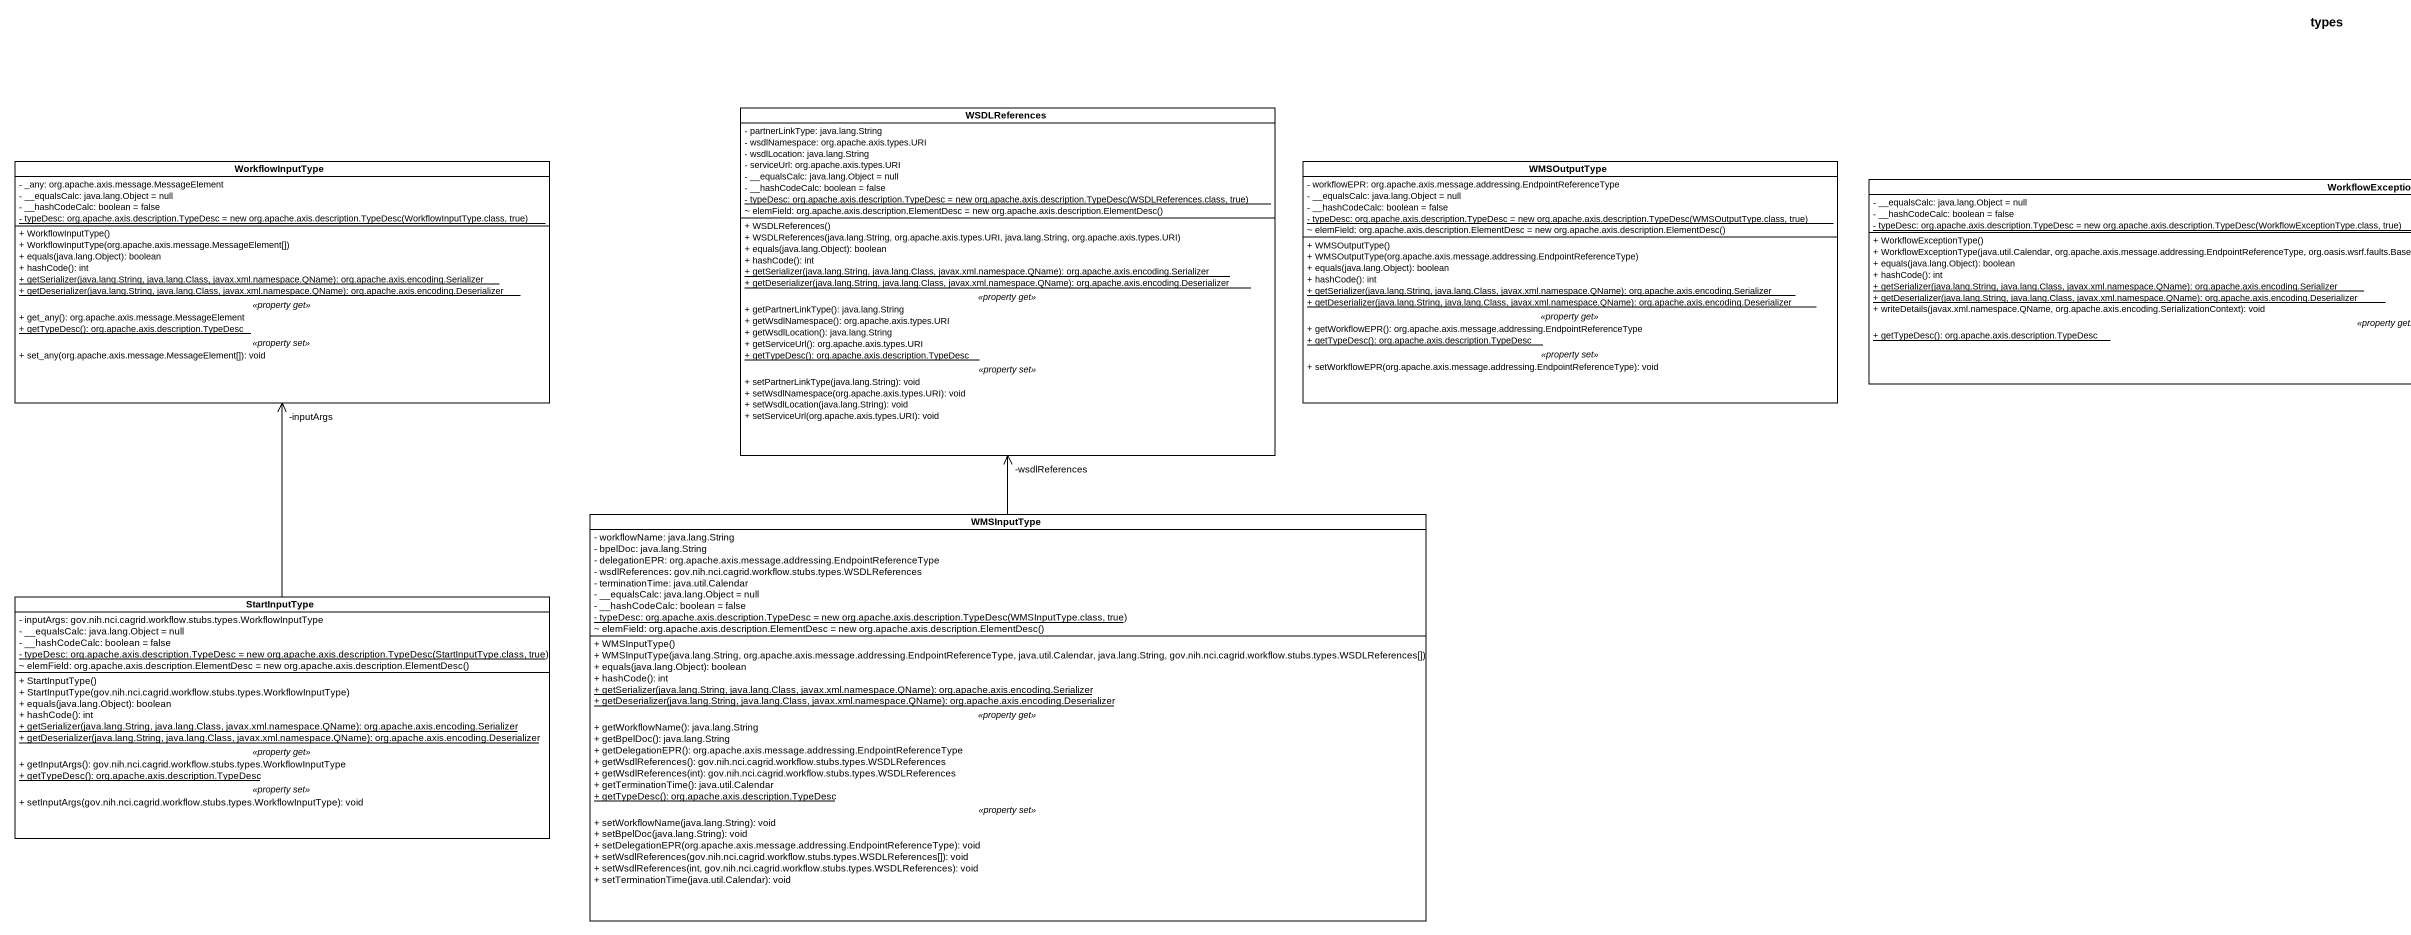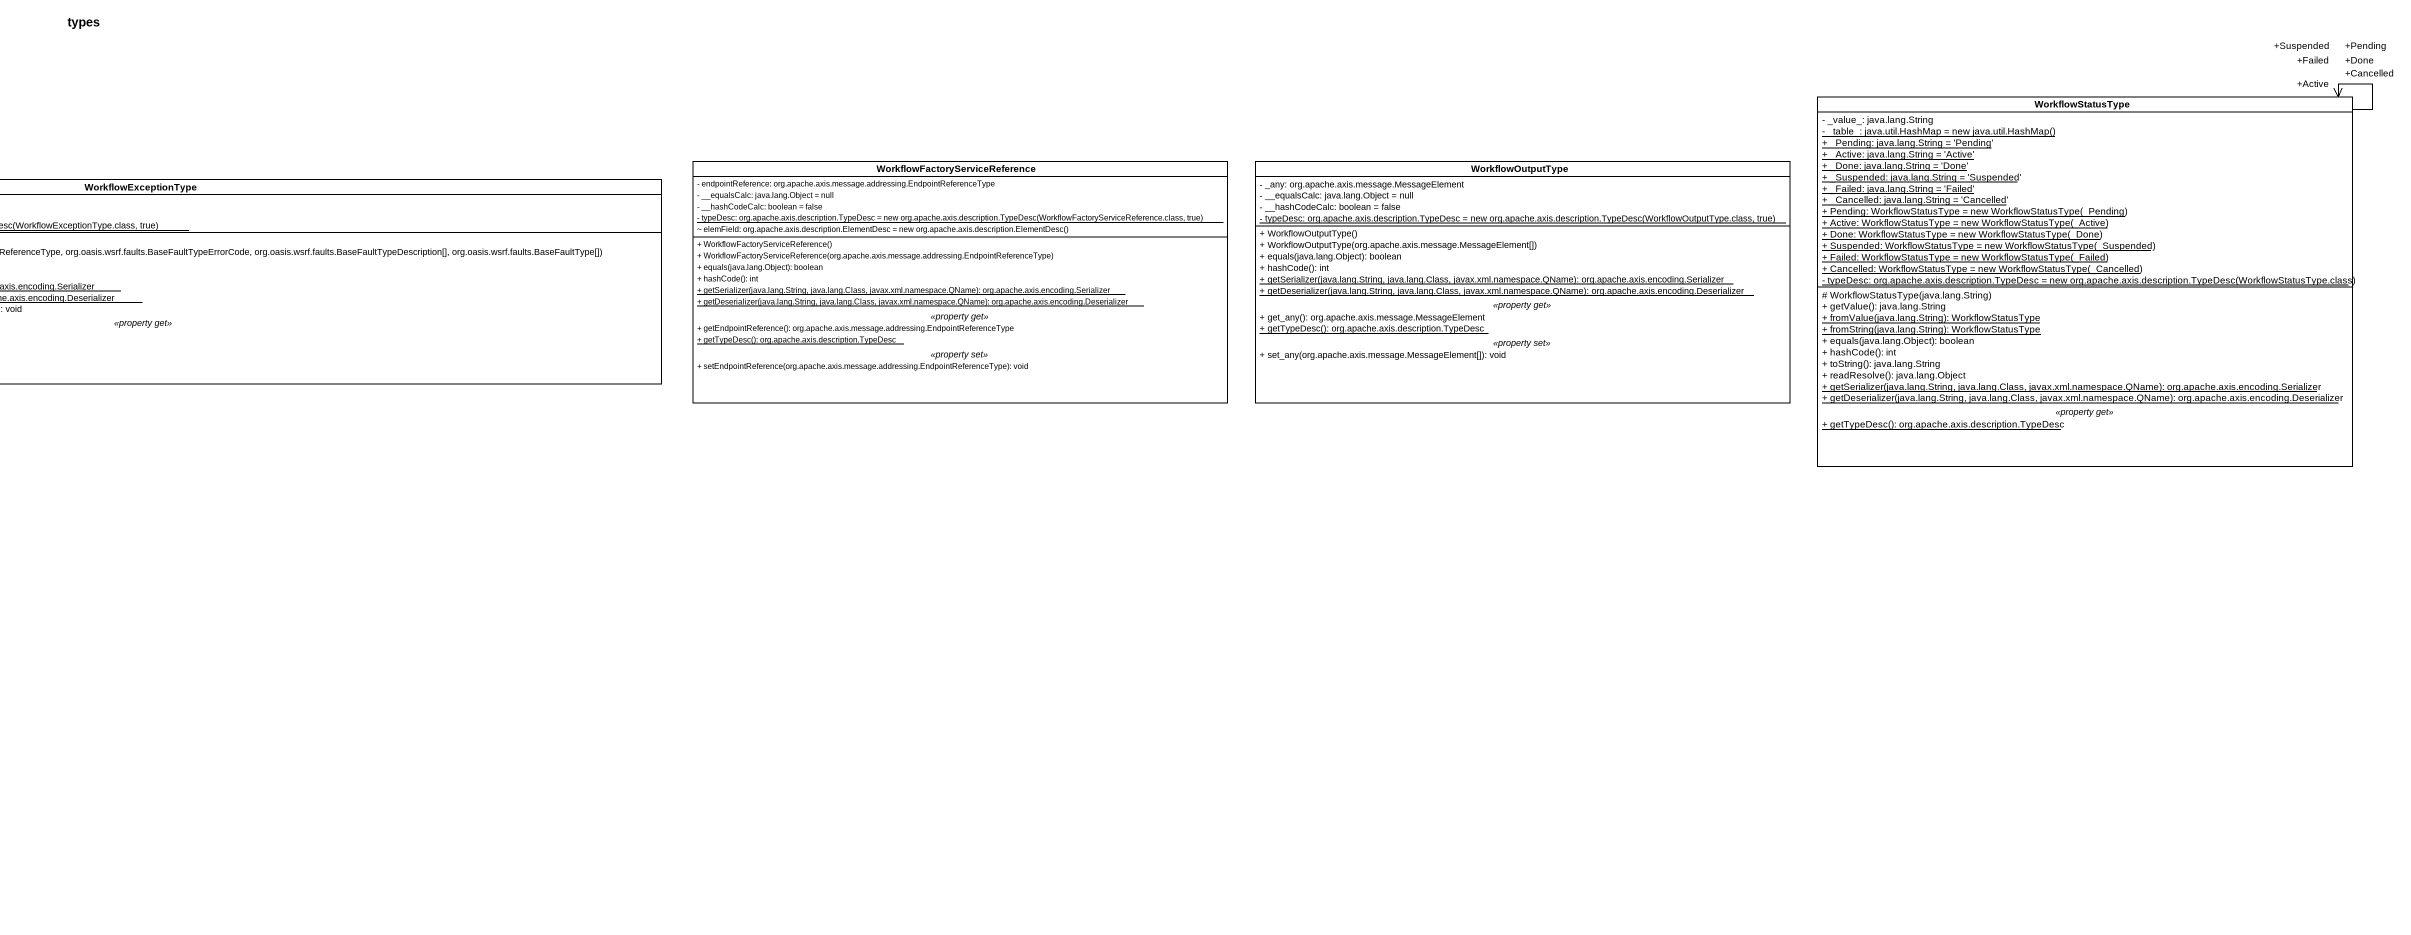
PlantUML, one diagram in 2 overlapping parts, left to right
@startuml
title types
hide circle
hide empty members
skinparam classAttributeIconSize 0
class WSDLReferences {
  - partnerLinkType: java.lang.String
  - wsdlNamespace: org.apache.axis.types.URI
  - wsdlLocation: java.lang.String
  - serviceUrl: org.apache.axis.types.URI
  - __equalsCalc: java.lang.Object = null
  - __hashCodeCalc: boolean = false
  {static} {field} - typeDesc: org.apache.axis.description.TypeDesc = new org.apache.axis.description.TypeDesc(WSDLReferences.class, true)
  {field} ~ elemField: org.apache.axis.description.ElementDesc = new org.apache.axis.description.ElementDesc()
  --
  + WSDLReferences()
  + WSDLReferences(java.lang.String, org.apache.axis.types.URI, java.lang.String, org.apache.axis.types.URI)
  + equals(java.lang.Object): boolean
  + hashCode(): int
  {static} + getSerializer(java.lang.String, java.lang.Class, javax.xml.namespace.QName): org.apache.axis.encoding.Serializer
  {static} + getDeserializer(java.lang.String, java.lang.Class, javax.xml.namespace.QName): org.apache.axis.encoding.Deserializer
  .. <<property get>> ..
  + getPartnerLinkType(): java.lang.String
  + getWsdlNamespace(): org.apache.axis.types.URI
  + getWsdlLocation(): java.lang.String
  + getServiceUrl(): org.apache.axis.types.URI
  {static} + getTypeDesc(): org.apache.axis.description.TypeDesc
  .. <<property set>> ..
  + setPartnerLinkType(java.lang.String): void
  + setWsdlNamespace(org.apache.axis.types.URI): void
  + setWsdlLocation(java.lang.String): void
  + setServiceUrl(org.apache.axis.types.URI): void
}
class WorkflowStatusType {
  - _value_: java.lang.String
  {static} {field} - _table_: java.util.HashMap = new java.util.HashMap()
  {static} + _Pending: java.lang.String = 'Pending'
  {static} + _Active: java.lang.String = 'Active'
  {static} + _Done: java.lang.String = 'Done'
  {static} + _Suspended: java.lang.String = 'Suspended'
  {static} + _Failed: java.lang.String = 'Failed'
  {static} + _Cancelled: java.lang.String = 'Cancelled'
  {static} {field} + Pending: WorkflowStatusType = new WorkflowStatusType(_Pending)
  {static} {field} + Active: WorkflowStatusType = new WorkflowStatusType(_Active)
  {static} {field} + Done: WorkflowStatusType = new WorkflowStatusType(_Done)
  {static} {field} + Suspended: WorkflowStatusType = new WorkflowStatusType(_Suspended)
  {static} {field} + Failed: WorkflowStatusType = new WorkflowStatusType(_Failed)
  {static} {field} + Cancelled: WorkflowStatusType = new WorkflowStatusType(_Cancelled)
  {static} {field} - typeDesc: org.apache.axis.description.TypeDesc = new org.apache.axis.description.TypeDesc(WorkflowStatusType.class)
  --
  # WorkflowStatusType(java.lang.String)
  + getValue(): java.lang.String
  {static} + fromValue(java.lang.String): WorkflowStatusType
  {static} + fromString(java.lang.String): WorkflowStatusType
  + equals(java.lang.Object): boolean
  + hashCode(): int
  + toString(): java.lang.String
  + readResolve(): java.lang.Object
  {static} + getSerializer(java.lang.String, java.lang.Class, javax.xml.namespace.QName): org.apache.axis.encoding.Serializer
  {static} + getDeserializer(java.lang.String, java.lang.Class, javax.xml.namespace.QName): org.apache.axis.encoding.Deserializer
  .. <<property get>> ..
  {static} + getTypeDesc(): org.apache.axis.description.TypeDesc
}
class WorkflowInputType {
  - _any: org.apache.axis.message.MessageElement
  - __equalsCalc: java.lang.Object = null
  - __hashCodeCalc: boolean = false
  {static} {field} - typeDesc: org.apache.axis.description.TypeDesc = new org.apache.axis.description.TypeDesc(WorkflowInputType.class, true)
  --
  + WorkflowInputType()
  + WorkflowInputType(org.apache.axis.message.MessageElement[])
  + equals(java.lang.Object): boolean
  + hashCode(): int
  {static} + getSerializer(java.lang.String, java.lang.Class, javax.xml.namespace.QName): org.apache.axis.encoding.Serializer
  {static} + getDeserializer(java.lang.String, java.lang.Class, javax.xml.namespace.QName): org.apache.axis.encoding.Deserializer
  .. <<property get>> ..
  + get_any(): org.apache.axis.message.MessageElement
  {static} + getTypeDesc(): org.apache.axis.description.TypeDesc
  .. <<property set>> ..
  + set_any(org.apache.axis.message.MessageElement[]): void
}
class WMSOutputType {
  - workflowEPR: org.apache.axis.message.addressing.EndpointReferenceType
  - __equalsCalc: java.lang.Object = null
  - __hashCodeCalc: boolean = false
  {static} {field} - typeDesc: org.apache.axis.description.TypeDesc = new org.apache.axis.description.TypeDesc(WMSOutputType.class, true)
  {field} ~ elemField: org.apache.axis.description.ElementDesc = new org.apache.axis.description.ElementDesc()
  --
  + WMSOutputType()
  + WMSOutputType(org.apache.axis.message.addressing.EndpointReferenceType)
  + equals(java.lang.Object): boolean
  + hashCode(): int
  {static} + getSerializer(java.lang.String, java.lang.Class, javax.xml.namespace.QName): org.apache.axis.encoding.Serializer
  {static} + getDeserializer(java.lang.String, java.lang.Class, javax.xml.namespace.QName): org.apache.axis.encoding.Deserializer
  .. <<property get>> ..
  + getWorkflowEPR(): org.apache.axis.message.addressing.EndpointReferenceType
  {static} + getTypeDesc(): org.apache.axis.description.TypeDesc
  .. <<property set>> ..
  + setWorkflowEPR(org.apache.axis.message.addressing.EndpointReferenceType): void
}
class "WorkflowFactoryServiceReference" as WorkflowFactoryServiceRefere {
  - endpointReference: org.apache.axis.message.addressing.EndpointReferenceType
  - __equalsCalc: java.lang.Object = null
  - __hashCodeCalc: boolean = false
  {static} {field} - typeDesc: org.apache.axis.description.TypeDesc = new org.apache.axis.description.TypeDesc(WorkflowFactoryServiceReference.class, true)
  {field} ~ elemField: org.apache.axis.description.ElementDesc = new org.apache.axis.description.ElementDesc()
  --
  + WorkflowFactoryServiceReference()
  + WorkflowFactoryServiceReference(org.apache.axis.message.addressing.EndpointReferenceType)
  + equals(java.lang.Object): boolean
  + hashCode(): int
  {static} + getSerializer(java.lang.String, java.lang.Class, javax.xml.namespace.QName): org.apache.axis.encoding.Serializer
  {static} + getDeserializer(java.lang.String, java.lang.Class, javax.xml.namespace.QName): org.apache.axis.encoding.Deserializer
  .. <<property get>> ..
  + getEndpointReference(): org.apache.axis.message.addressing.EndpointReferenceType
  {static} + getTypeDesc(): org.apache.axis.description.TypeDesc
  .. <<property set>> ..
  + setEndpointReference(org.apache.axis.message.addressing.EndpointReferenceType): void
}
class WorkflowOutputType {
  - _any: org.apache.axis.message.MessageElement
  - __equalsCalc: java.lang.Object = null
  - __hashCodeCalc: boolean = false
  {static} {field} - typeDesc: org.apache.axis.description.TypeDesc = new org.apache.axis.description.TypeDesc(WorkflowOutputType.class, true)
  --
  + WorkflowOutputType()
  + WorkflowOutputType(org.apache.axis.message.MessageElement[])
  + equals(java.lang.Object): boolean
  + hashCode(): int
  {static} + getSerializer(java.lang.String, java.lang.Class, javax.xml.namespace.QName): org.apache.axis.encoding.Serializer
  {static} + getDeserializer(java.lang.String, java.lang.Class, javax.xml.namespace.QName): org.apache.axis.encoding.Deserializer
  .. <<property get>> ..
  + get_any(): org.apache.axis.message.MessageElement
  {static} + getTypeDesc(): org.apache.axis.description.TypeDesc
  .. <<property set>> ..
  + set_any(org.apache.axis.message.MessageElement[]): void
}
class WorkflowExceptionType {
  - __equalsCalc: java.lang.Object = null
  - __hashCodeCalc: boolean = false
  {static} {field} - typeDesc: org.apache.axis.description.TypeDesc = new org.apache.axis.description.TypeDesc(WorkflowExceptionType.class, true)
  --
  + WorkflowExceptionType()
  + WorkflowExceptionType(java.util.Calendar, org.apache.axis.message.addressing.EndpointReferenceType, org.oasis.wsrf.faults.BaseFaultTypeErrorCode, org.oasis.wsrf.faults.BaseFaultTypeDescription[], org.oasis.wsrf.faults.BaseFaultType[])
  + equals(java.lang.Object): boolean
  + hashCode(): int
  {static} + getSerializer(java.lang.String, java.lang.Class, javax.xml.namespace.QName): org.apache.axis.encoding.Serializer
  {static} + getDeserializer(java.lang.String, java.lang.Class, javax.xml.namespace.QName): org.apache.axis.encoding.Deserializer
  + writeDetails(javax.xml.namespace.QName, org.apache.axis.encoding.SerializationContext): void
  .. <<property get>> ..
  {static} + getTypeDesc(): org.apache.axis.description.TypeDesc
}
class WMSInputType {
  - workflowName: java.lang.String
  - bpelDoc: java.lang.String
  - delegationEPR: org.apache.axis.message.addressing.EndpointReferenceType
  - wsdlReferences: gov.nih.nci.cagrid.workflow.stubs.types.WSDLReferences
  - terminationTime: java.util.Calendar
  - __equalsCalc: java.lang.Object = null
  - __hashCodeCalc: boolean = false
  {static} {field} - typeDesc: org.apache.axis.description.TypeDesc = new org.apache.axis.description.TypeDesc(WMSInputType.class, true)
  {field} ~ elemField: org.apache.axis.description.ElementDesc = new org.apache.axis.description.ElementDesc()
  --
  + WMSInputType()
  + WMSInputType(java.lang.String, org.apache.axis.message.addressing.EndpointReferenceType, java.util.Calendar, java.lang.String, gov.nih.nci.cagrid.workflow.stubs.types.WSDLReferences[])
  + equals(java.lang.Object): boolean
  + hashCode(): int
  {static} + getSerializer(java.lang.String, java.lang.Class, javax.xml.namespace.QName): org.apache.axis.encoding.Serializer
  {static} + getDeserializer(java.lang.String, java.lang.Class, javax.xml.namespace.QName): org.apache.axis.encoding.Deserializer
  .. <<property get>> ..
  + getWorkflowName(): java.lang.String
  + getBpelDoc(): java.lang.String
  + getDelegationEPR(): org.apache.axis.message.addressing.EndpointReferenceType
  + getWsdlReferences(): gov.nih.nci.cagrid.workflow.stubs.types.WSDLReferences
  + getWsdlReferences(int): gov.nih.nci.cagrid.workflow.stubs.types.WSDLReferences
  + getTerminationTime(): java.util.Calendar
  {static} + getTypeDesc(): org.apache.axis.description.TypeDesc
  .. <<property set>> ..
  + setWorkflowName(java.lang.String): void
  + setBpelDoc(java.lang.String): void
  + setDelegationEPR(org.apache.axis.message.addressing.EndpointReferenceType): void
  + setWsdlReferences(gov.nih.nci.cagrid.workflow.stubs.types.WSDLReferences[]): void
  + setWsdlReferences(int, gov.nih.nci.cagrid.workflow.stubs.types.WSDLReferences): void
  + setTerminationTime(java.util.Calendar): void
}
class StartInputType {
  - inputArgs: gov.nih.nci.cagrid.workflow.stubs.types.WorkflowInputType
  - __equalsCalc: java.lang.Object = null
  - __hashCodeCalc: boolean = false
  {static} {field} - typeDesc: org.apache.axis.description.TypeDesc = new org.apache.axis.description.TypeDesc(StartInputType.class, true)
  {field} ~ elemField: org.apache.axis.description.ElementDesc = new org.apache.axis.description.ElementDesc()
  --
  + StartInputType()
  + StartInputType(gov.nih.nci.cagrid.workflow.stubs.types.WorkflowInputType)
  + equals(java.lang.Object): boolean
  + hashCode(): int
  {static} + getSerializer(java.lang.String, java.lang.Class, javax.xml.namespace.QName): org.apache.axis.encoding.Serializer
  {static} + getDeserializer(java.lang.String, java.lang.Class, javax.xml.namespace.QName): org.apache.axis.encoding.Deserializer
  .. <<property get>> ..
  + getInputArgs(): gov.nih.nci.cagrid.workflow.stubs.types.WorkflowInputType
  {static} + getTypeDesc(): org.apache.axis.description.TypeDesc
  .. <<property set>> ..
  + setInputArgs(gov.nih.nci.cagrid.workflow.stubs.types.WorkflowInputType): void
}
WorkflowStatusType --> "+Active" WorkflowStatusType
WorkflowStatusType --> "+Cancelled" WorkflowStatusType
WorkflowStatusType --> "+Done" WorkflowStatusType
WorkflowStatusType --> "+Failed" WorkflowStatusType
WorkflowStatusType --> "+Pending" WorkflowStatusType
WorkflowStatusType --> "+Suspended" WorkflowStatusType
WMSInputType -up-> "-wsdlReferences" WSDLReferences
StartInputType -up-> "-inputArgs" WorkflowInputType
@enduml
